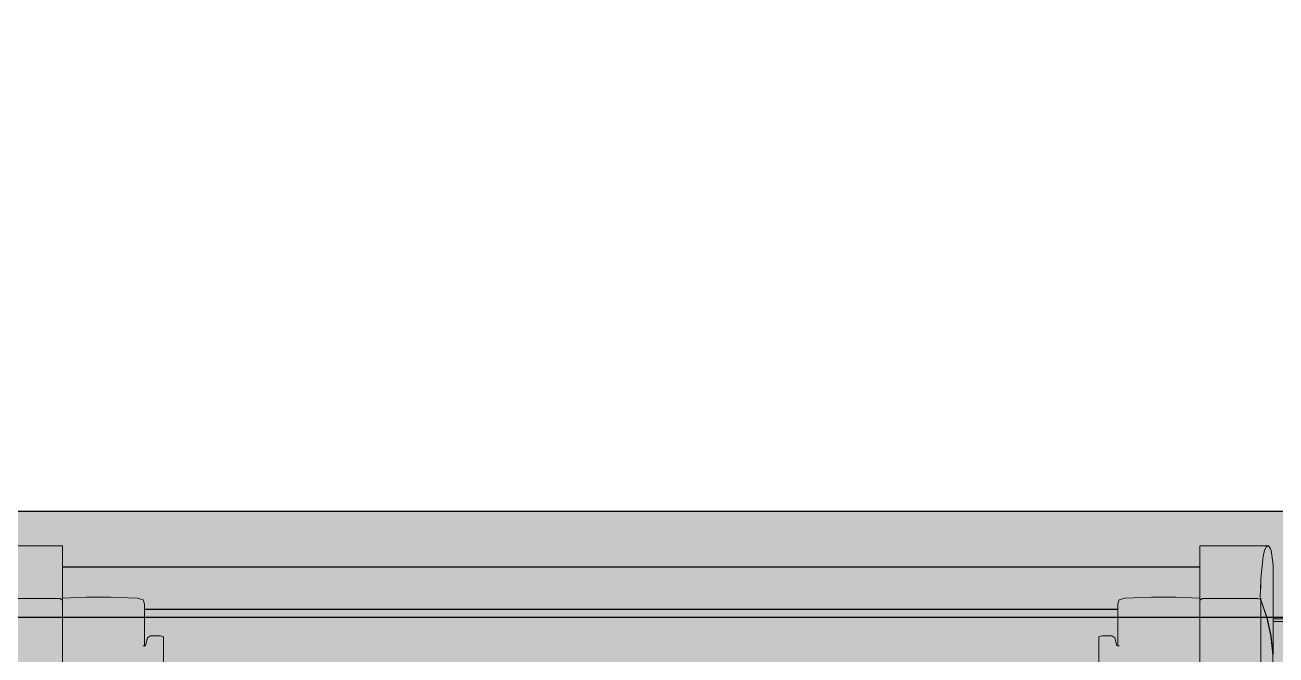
# Model space of a CAD drawing. Header units: metres. Extents: x -208 to 1512, y -277 to 123.
# Drawn here: x 842.352 to 843.182, y -0.025 to 0.392 of the extents above; entities that cross this region are included whole.
import ezdxf

# ---------------------------------------------------------------- set-up
doc = ezdxf.new("R2010")
doc.units = ezdxf.units.M
doc.header["$MEASUREMENT"] = 0
doc.linetypes.add('Wipeout_Contour', pattern=[1, 0, -1])
for name, color, linetype in [('325 Dachfenster', 7, 'Continuous'), ('740_WienGV_T_Gebäude', 7, 'Continuous'), ('840 Baulinien', 7, 'Continuous'), ('918 Lageplan Beschriftung.x', 7, 'Continuous'), ('Neubau_840 Baulinien', 7, 'Continuous')]:
    doc.layers.add(name, color=color, linetype=linetype)
doc.linetypes.add('Grenze Grundstück', pattern='A,0,[1,415_260415_PP_VA_1_10 Lageplan1.Shx,S=0.063492,R=0,X=0,Y=0],-8,0', length=8)

# ---------------------------------------------------------------- blocks, each defined once
blk = doc.blocks.new('VELUX SlopeRoofBundle[27]_5', base_point=(825.25728, 0))
at = {"color": 254, "linetype": 'Wipeout_Contour', "lineweight": 0, "ltscale": 3369.401198}
blk.add_wipeout([(842.37693, 0.04449), (842.33414, 0.04449), (842.3351, 0.04027), (842.37693, 0.04027)], dxfattribs=at).dxf.layer = '325 Dachfenster'
at = {"color": 254, "linetype": 'Wipeout_Contour', "lineweight": 0, "ltscale": 5060.132012}
blk.add_wipeout([(843.17983, -0.02486), (843.17963, -0.025), (843.17963, -0.15614), (843.21228, -0.15614), (843.21228, -0.00295), (843.17983, -0.00295)], dxfattribs=at).dxf.layer = '325 Dachfenster'
at = {"color": 254, "linetype": 'Wipeout_Contour', "lineweight": 0, "ltscale": 3369.540266}
blk.add_wipeout([(842.37693, -0.01262), (842.37693, -0.34634), (842.39283, -0.34583), (842.39283, -0.01211)], dxfattribs=at).dxf.layer = '325 Dachfenster'
at = {"color": 254, "linetype": 'Wipeout_Contour', "lineweight": 0, "ltscale": 3369.772403}
blk.add_wipeout([(842.44203, -0.01243), (842.44203, -0.34611), (842.44393, -0.34661), (842.44393, -0.01292)], dxfattribs=at).dxf.layer = '325 Dachfenster'
at = {"color": 254, "linetype": 'Wipeout_Contour', "lineweight": 0, "ltscale": 3372.261868}
blk.add_wipeout([(843.06433, -0.01292), (843.06433, -0.34661), (843.06623, -0.34611), (843.06623, -0.01243)], dxfattribs=at).dxf.layer = '325 Dachfenster'
at = {"color": 254, "linetype": 'Wipeout_Contour', "lineweight": 0, "ltscale": 3372.494266}
blk.add_wipeout([(843.11543, -0.01211), (843.11543, -0.34583), (843.13133, -0.34634), (843.13133, -0.01262)], dxfattribs=at).dxf.layer = '325 Dachfenster'
at = {"color": 254, "linetype": 'Wipeout_Contour', "lineweight": 0, "ltscale": 5055.335506}
blk.add_wipeout([(842.43043, -0.35262), (842.43123, -0.35283), (842.43123, -0.01915), (842.43053, -0.01896), (842.43053, -0.01893), (842.43043, -0.0189)], dxfattribs=at).dxf.layer = '325 Dachfenster'
at = {"color": 254, "linetype": 'Wipeout_Contour', "lineweight": 0, "ltscale": 5057.716223}
blk.add_wipeout([(843.07703, -0.01915), (843.07703, -0.35283), (843.07783, -0.35262), (843.07783, -0.0189), (843.07773, -0.01893), (843.07773, -0.01896)], dxfattribs=at).dxf.layer = '325 Dachfenster'
at = {"color": 254, "linetype": 'Wipeout_Contour', "lineweight": 0, "ltscale": 4212.200721}
blk.add_wipeout([(842.37693, 0.04719), (842.33143, 0.04719), (842.33243, 0.04689), (842.33273, 0.04683), (842.37693, 0.04683)], dxfattribs=at).dxf.layer = '325 Dachfenster'
at = {"color": 254, "linetype": 'Wipeout_Contour', "lineweight": 0, "ltscale": 3369.727272}
blk.add_wipeout([(842.43123, -0.01915), (842.43123, -0.35283), (842.43203, -0.35255), (842.43203, -0.01886)], dxfattribs=at).dxf.layer = '325 Dachfenster'
at = {"color": 254, "linetype": 'Wipeout_Contour', "lineweight": 0, "ltscale": 3372.307272}
blk.add_wipeout([(843.07623, -0.01886), (843.07623, -0.35255), (843.07703, -0.35283), (843.07703, -0.01915)], dxfattribs=at).dxf.layer = '325 Dachfenster'
at = {"color": 254, "linetype": 'Wipeout_Contour', "lineweight": 0, "ltscale": 3369.389491}
blk.add_wipeout([(842.37693, 0.04683), (842.33273, 0.04683), (842.33414, 0.04449), (842.37693, 0.04449)], dxfattribs=at).dxf.layer = '325 Dachfenster'
at = {"color": 254, "linetype": 'Wipeout_Contour', "lineweight": 0, "ltscale": 3369.718453}
blk.add_wipeout([(842.42843, -0.34746), (842.43043, -0.35262), (842.43043, -0.0189), (842.42843, -0.01374)], dxfattribs=at).dxf.layer = '325 Dachfenster'
at = {"color": 254, "linetype": 'Wipeout_Contour', "lineweight": 0, "ltscale": 3372.316052}
blk.add_wipeout([(843.07783, -0.0189), (843.07783, -0.35262), (843.07983, -0.34746), (843.07983, -0.01374)], dxfattribs=at).dxf.layer = '325 Dachfenster'
at = {"layer": '325 Dachfenster', "linetype": 'Continuous', "lineweight": 0, "flags": 128}
blk.add_lwpolyline([(842.37693, 0.04719), (842.33143, 0.04719), (842.30133, 0.04719)], dxfattribs=at)
at = {"color": 254, "linetype": 'Wipeout_Contour', "lineweight": 0, "ltscale": 3369.672065}
blk.add_wipeout([(842.42663, -0.01268), (842.40903, -0.01211), (842.40903, -0.34583), (842.42663, -0.3464)], dxfattribs=at).dxf.layer = '325 Dachfenster'
at = {"color": 254, "linetype": 'Wipeout_Contour', "lineweight": 0, "ltscale": 3369.731495}
blk.add_wipeout([(842.43333, -0.0137), (842.43203, -0.01886), (842.43203, -0.35255), (842.43333, -0.34739)], dxfattribs=at).dxf.layer = '325 Dachfenster'
at = {"color": 254, "linetype": 'Wipeout_Contour', "lineweight": 0, "ltscale": 3372.303052}
blk.add_wipeout([(843.07493, -0.0137), (843.07493, -0.34739), (843.07623, -0.35255), (843.07623, -0.01886)], dxfattribs=at).dxf.layer = '325 Dachfenster'
at = {"color": 254, "linetype": 'Wipeout_Contour', "lineweight": 0, "ltscale": 3372.362465}
blk.add_wipeout([(843.08163, -0.01268), (843.08163, -0.3464), (843.09923, -0.34583), (843.09923, -0.01211)], dxfattribs=at).dxf.layer = '325 Dachfenster'
at = {"color": 254, "linetype": 'Wipeout_Contour', "lineweight": 0, "ltscale": 3369.604468}
blk.add_wipeout([(842.39283, -0.34583), (842.40903, -0.34583), (842.40903, -0.01211), (842.39283, -0.01211)], dxfattribs=at).dxf.layer = '325 Dachfenster'
at = {"color": 254, "linetype": 'Wipeout_Contour', "lineweight": 0, "ltscale": 3369.710867}
blk.add_wipeout([(842.42843, -0.01374), (842.42663, -0.01268), (842.42663, -0.3464), (842.42843, -0.34746)], dxfattribs=at).dxf.layer = '325 Dachfenster'
at = {"color": 254, "linetype": 'Wipeout_Contour', "lineweight": 0, "ltscale": 3369.738304}
blk.add_wipeout([(842.43333, -0.0137), (842.43333, -0.34739), (842.43543, -0.34611), (842.43543, -0.01243)], dxfattribs=at).dxf.layer = '325 Dachfenster'
at = {"color": 254, "linetype": 'Wipeout_Contour', "lineweight": 0, "ltscale": 3372.296265}
blk.add_wipeout([(843.07283, -0.01243), (843.07283, -0.34611), (843.07493, -0.34739), (843.07493, -0.0137)], dxfattribs=at).dxf.layer = '325 Dachfenster'
at = {"color": 254, "linetype": 'Wipeout_Contour', "lineweight": 0, "ltscale": 3372.323667}
blk.add_wipeout([(843.07983, -0.01374), (843.07983, -0.34746), (843.08163, -0.3464), (843.08163, -0.01268)], dxfattribs=at).dxf.layer = '325 Dachfenster'
at = {"color": 254, "linetype": 'Wipeout_Contour', "lineweight": 0, "ltscale": 3372.430068}
blk.add_wipeout([(843.09923, -0.01211), (843.09923, -0.34583), (843.11543, -0.34583), (843.11543, -0.01211)], dxfattribs=at).dxf.layer = '325 Dachfenster'
at = {"color": 254, "linetype": 'Wipeout_Contour', "lineweight": 0, "ltscale": 3369.540103}
blk.add_wipeout([(842.37693, 0.01269), (842.37693, -0.01262), (842.39283, -0.01211), (842.39283, 0.0132)], dxfattribs=at).dxf.layer = '325 Dachfenster'
at = {"color": 254, "linetype": 'Wipeout_Contour', "lineweight": 0, "ltscale": 3369.755735}
blk.add_wipeout([(842.43543, -0.01243), (842.43543, -0.34611), (842.44203, -0.34611), (842.44203, -0.01243)], dxfattribs=at).dxf.layer = '325 Dachfenster'
at = {"color": 254, "linetype": 'Wipeout_Contour', "lineweight": 0, "ltscale": 3372.278868}
blk.add_wipeout([(843.06623, -0.01243), (843.06623, -0.34611), (843.07283, -0.34611), (843.07283, -0.01243)], dxfattribs=at).dxf.layer = '325 Dachfenster'
at = {"color": 254, "linetype": 'Wipeout_Contour', "lineweight": 0, "ltscale": 3369.604327}
blk.add_wipeout([(842.40903, 0.0132), (842.39283, 0.0132), (842.39283, -0.01211), (842.40903, -0.01211)], dxfattribs=at).dxf.layer = '325 Dachfenster'
at = {"color": 254, "linetype": 'Wipeout_Contour', "lineweight": 0, "ltscale": 5897.488832}
blk.add_wipeout([(842.43043, -0.01883), (842.43046, -0.01891), (842.43053, -0.01893), (842.43053, -0.01896), (842.43123, -0.01915), (842.43143, -0.01908), (842.43143, 0.00882)], dxfattribs=at).dxf.layer = '325 Dachfenster'
at = {"color": 254, "linetype": 'Wipeout_Contour', "lineweight": 0, "ltscale": 5901.071226}
blk.add_wipeout([(843.07683, 0.00882), (843.07683, -0.01908), (843.07703, -0.01915), (843.07773, -0.01896), (843.07773, -0.01893), (843.0778, -0.01891), (843.07783, -0.01883)], dxfattribs=at).dxf.layer = '325 Dachfenster'
at = {"color": 254, "linetype": 'Wipeout_Contour', "lineweight": 0, "ltscale": 11798.558736}
blk.add_wipeout([(842.44393, -0.02134), (842.44393, -0.02591), (842.44633, -0.02509), (842.44943, -0.02516), (842.45223, -0.02629), (842.45273, -0.02714), (842.45273, -0.02827), (843.05553, -0.02827), (843.05553, -0.02714), (843.05603, -0.02629), (843.05883, -0.02516), (843.06193, -0.02509), (843.06433, -0.02591), (843.06433, -0.02134)], dxfattribs=at).dxf.layer = '325 Dachfenster'
at = {"color": 254, "linetype": 'Wipeout_Contour', "lineweight": 0, "ltscale": 3369.38786}
blk.add_wipeout([(842.43043, 0.01158), (842.42843, -0.01374), (842.43043, -0.01883), (842.43143, 0.00882)], dxfattribs=at).dxf.layer = '325 Dachfenster'
at = {"color": 254, "linetype": 'Wipeout_Contour', "lineweight": 0, "ltscale": 3372.643812}
blk.add_wipeout([(843.07683, 0.00882), (843.07783, -0.01883), (843.07983, -0.01374), (843.07784, 0.01149)], dxfattribs=at).dxf.layer = '325 Dachfenster'
at = {"color": 254, "linetype": 'Wipeout_Contour', "lineweight": 0, "ltscale": 2527.784113}
blk.add_wipeout([(842.42663, 0.01264), (842.42663, -0.01268), (842.43043, 0.01158)], dxfattribs=at).dxf.layer = '325 Dachfenster'
at = {"color": 254, "linetype": 'Wipeout_Contour', "lineweight": 0, "ltscale": 2528.739855}
blk.add_wipeout([(843.07683, 0.00882), (843.07784, 0.01149), (843.07783, 0.01158)], dxfattribs=at).dxf.layer = '325 Dachfenster'
at = {"color": 254, "linetype": 'Wipeout_Contour', "lineweight": 0, "ltscale": 2527.312229}
blk.add_wipeout([(842.43043, 0.01158), (842.42663, -0.01268), (842.42843, -0.01374)], dxfattribs=at).dxf.layer = '325 Dachfenster'
at = {"color": 254, "linetype": 'Wipeout_Contour', "lineweight": 0, "ltscale": 2528.741512}
blk.add_wipeout([(843.07783, 0.01158), (843.08163, -0.01268), (843.08163, 0.01264)], dxfattribs=at).dxf.layer = '325 Dachfenster'
at = {"color": 254, "linetype": 'Wipeout_Contour', "lineweight": 0, "ltscale": 3369.6719}
blk.add_wipeout([(842.42663, 0.01264), (842.40903, 0.0132), (842.40903, -0.01211), (842.42663, -0.01268)], dxfattribs=at).dxf.layer = '325 Dachfenster'
at = {"color": 254, "linetype": 'Wipeout_Contour', "lineweight": 0, "ltscale": 2529.213397}
blk.add_wipeout([(843.07783, 0.01158), (843.07983, -0.01374), (843.08163, -0.01268)], dxfattribs=at).dxf.layer = '325 Dachfenster'
at = {"color": 254, "linetype": 'Wipeout_Contour', "lineweight": 0, "ltscale": 3372.3623}
blk.add_wipeout([(843.08163, 0.01264), (843.08163, -0.01268), (843.09923, -0.01211), (843.09923, 0.0132)], dxfattribs=at).dxf.layer = '325 Dachfenster'
at = {"color": 254, "linetype": 'Wipeout_Contour', "lineweight": 0, "ltscale": 3371.017125}
blk.add_wipeout([(843.07683, 0.00525), (842.43143, 0.00525), (842.43143, 0.00518), (843.07683, 0.00518)], dxfattribs=at).dxf.layer = '325 Dachfenster'
at = {"color": 254, "linetype": 'Wipeout_Contour', "lineweight": 0, "ltscale": 3368.74833}
blk.add_wipeout([(842.43043, -0.01883), (842.42843, -0.01374), (842.43043, -0.0189), (842.43046, -0.01891)], dxfattribs=at).dxf.layer = '325 Dachfenster'
at = {"color": 254, "linetype": 'Wipeout_Contour', "lineweight": 0, "ltscale": 3372.429926}
blk.add_wipeout([(843.09923, 0.0132), (843.09923, -0.01211), (843.11543, -0.01211), (843.11543, 0.0132)], dxfattribs=at).dxf.layer = '325 Dachfenster'
at = {"color": 254, "linetype": 'Wipeout_Contour', "lineweight": 0, "ltscale": 3371.017125}
blk.add_wipeout([(843.07683, 0.00518), (842.43143, 0.00518), (842.43143, -0.00677), (843.07683, -0.00677)], dxfattribs=at).dxf.layer = '325 Dachfenster'
at = {"color": 254, "linetype": 'Wipeout_Contour', "lineweight": 0, "ltscale": 3372.494103}
blk.add_wipeout([(843.11543, -0.01211), (843.13133, -0.01262), (843.13133, 0.01269), (843.11543, 0.0132)], dxfattribs=at).dxf.layer = '325 Dachfenster'
at = {"color": 254, "linetype": 'Wipeout_Contour', "lineweight": 0, "ltscale": 13484.067047}
blk.add_wipeout([(842.43143, -0.01908), (842.43203, -0.01886), (842.43333, -0.0137), (842.43543, -0.01243), (842.44203, -0.01243), (842.44393, -0.01292), (842.44393, -0.02134), (843.06433, -0.02134), (843.06433, -0.01292), (843.06623, -0.01243), (843.07283, -0.01243), (843.07493, -0.0137), (843.07623, -0.01886), (843.07683, -0.01908), (843.07683, -0.00677), (842.43143, -0.00677)], dxfattribs=at).dxf.layer = '325 Dachfenster'
at = {"layer": '325 Dachfenster', "linetype": 'Continuous', "lineweight": 0, "flags": 128}
for points in [[(842.43203, -0.01886), (842.43333, -0.0137)], [(842.43333, -0.0137), (842.43543, -0.01243)], [(842.43543, -0.01243), (842.44203, -0.01243), (842.44393, -0.01292)], [(842.44393, -0.01292), (842.44393, -0.34661), (842.44393, -0.53024)], [(843.06433, -0.01292), (843.06623, -0.01243), (843.07283, -0.01243)], [(843.06433, -0.01292), (843.06433, -0.34661), (843.06433, -0.53024)], [(842.43046, -0.01891), (842.43043, -0.01883)], [(842.43053, -0.01893), (842.43053, -0.01896)], [(842.43053, -0.01896), (842.43123, -0.01915)], [(842.43123, -0.01915), (842.43203, -0.01886)]]:
    blk.add_lwpolyline(points, dxfattribs=at)
at = {"color": 254, "linetype": 'Wipeout_Contour', "lineweight": 0, "ltscale": 13484.066884}
blk.add_wipeout([(842.37693, 0.02356), (842.37693, 0.01269), (842.39283, 0.0132), (842.40903, 0.0132), (842.42663, 0.01264), (842.43043, 0.01158), (842.43143, 0.00882), (842.43143, 0.00525), (843.07683, 0.00525), (843.07683, 0.00882), (843.07783, 0.01158), (843.08163, 0.01264), (843.09923, 0.0132), (843.11543, 0.0132), (843.13133, 0.01269), (843.13133, 0.02356)], dxfattribs=at).dxf.layer = '325 Dachfenster'
at = {"color": 254, "linetype": 'Wipeout_Contour', "lineweight": 0, "ltscale": 3373.28594}
blk.add_wipeout([(843.07783, -0.01883), (843.0778, -0.01891), (843.07783, -0.0189), (843.07983, -0.01374)], dxfattribs=at).dxf.layer = '325 Dachfenster'
at = {"layer": '325 Dachfenster', "linetype": 'Continuous', "lineweight": 0, "flags": 128}
for points in [[(842.43143, 0.00882), (842.43043, 0.01158)], [(842.43143, -0.01908), (842.43143, 0.00882)], [(843.07683, 0.00882), (843.07783, 0.01158)], [(843.07683, -0.01908), (843.07683, 0.00882)], [(842.43143, 0.00525), (843.07683, 0.00525)], [(843.07283, -0.01243), (843.07493, -0.0137)], [(843.07493, -0.0137), (843.07623, -0.01886)], [(843.07623, -0.01886), (843.07703, -0.01915)], [(843.07703, -0.01915), (843.07773, -0.01896)], [(843.07773, -0.01896), (843.07773, -0.01893)], [(843.0778, -0.01891), (843.07783, -0.01883)]]:
    blk.add_lwpolyline(points, dxfattribs=at)
at = {"color": 254, "linetype": 'Wipeout_Contour', "lineweight": 0, "ltscale": 3371.017126}
blk.add_wipeout([(842.37693, 0.02462), (842.37693, 0.02356), (843.13133, 0.02356), (843.13133, 0.02462)], dxfattribs=at).dxf.layer = '325 Dachfenster'
at = {"color": 254, "linetype": 'Wipeout_Contour', "lineweight": 0, "ltscale": 4211.344358}
blk.add_wipeout([(842.33685, 0.01262), (842.3368, 0.01247), (842.37523, 0.01247), (842.37693, 0.01121), (842.37693, 0.01262)], dxfattribs=at).dxf.layer = '325 Dachfenster'
at = {"color": 254, "linetype": 'Wipeout_Contour', "lineweight": 0, "ltscale": 11801.24326}
blk.add_wipeout([(843.17141, 0.01262), (843.13133, 0.01262), (843.13133, 0.01121), (843.13303, 0.01247), (843.16983, 0.01247), (843.17163, 0.01151), (843.17563, -0.00044), (843.17833, -0.01261), (843.17963, -0.02486), (843.17963, -0.025), (843.17983, -0.02486), (843.17853, -0.01261), (843.17583, -0.00044), (843.17183, 0.01151)], dxfattribs=at).dxf.layer = '325 Dachfenster'
at = {"color": 254, "linetype": 'Wipeout_Contour', "lineweight": 0, "ltscale": 4215.986742}
blk.add_wipeout([(843.17853, -0.01261), (843.17983, -0.02486), (843.17983, 0.03456), (843.17907, 0.04105), (843.17853, 0.04422)], dxfattribs=at).dxf.layer = '325 Dachfenster'
at = {"color": 254, "linetype": 'Wipeout_Contour', "lineweight": 0, "ltscale": 3371.017127}
blk.add_wipeout([(843.13133, 0.03311), (842.37693, 0.03311), (842.37693, 0.02858), (843.13133, 0.02858)], dxfattribs=at).dxf.layer = '325 Dachfenster'
at = {"color": 254, "linetype": 'Wipeout_Contour', "lineweight": 0, "ltscale": 3372.520204}
blk.add_wipeout([(843.17141, 0.01262), (843.17183, 0.01151), (843.17183, 0.02455), (843.17133, 0.01304)], dxfattribs=at).dxf.layer = '325 Dachfenster'
at = {"color": 254, "linetype": 'Wipeout_Contour', "lineweight": 0, "ltscale": 3369.434826}
blk.add_wipeout([(842.37693, 0.01304), (842.34133, 0.01304), (842.34141, 0.01262), (842.37693, 0.01262)], dxfattribs=at).dxf.layer = '325 Dachfenster'
at = {"color": 254, "linetype": 'Wipeout_Contour', "lineweight": 0, "ltscale": 5058.840266}
blk.add_wipeout([(843.17583, 0.04689), (843.17583, -0.00044), (843.17853, -0.01261), (843.17853, 0.04422), (843.17814, 0.04534), (843.17683, 0.04719)], dxfattribs=at).dxf.layer = '325 Dachfenster'
at = {"color": 254, "linetype": 'Wipeout_Contour', "lineweight": 0, "ltscale": 3371.017127}
blk.add_wipeout([(842.37693, 0.03339), (842.37693, 0.03311), (843.13133, 0.03311), (843.13133, 0.03339)], dxfattribs=at).dxf.layer = '325 Dachfenster'
at = {"color": 254, "linetype": 'Wipeout_Contour', "lineweight": 0, "ltscale": 3371.017126}
blk.add_wipeout([(842.37693, 0.02689), (842.37693, 0.02462), (843.13133, 0.02462), (843.13133, 0.02689)], dxfattribs=at).dxf.layer = '325 Dachfenster'
at = {"color": 254, "linetype": 'Wipeout_Contour', "lineweight": 0, "ltscale": 3372.608102}
blk.add_wipeout([(843.13133, 0.01304), (843.13133, 0.01262), (843.17141, 0.01262), (843.17133, 0.01304)], dxfattribs=at).dxf.layer = '325 Dachfenster'
at = {"color": 254, "linetype": 'Wipeout_Contour', "lineweight": 0, "ltscale": 6745.526674}
blk.add_wipeout([(843.17183, 0.02455), (843.17183, 0.01151), (843.17583, -0.00044), (843.17583, 0.04689), (843.17554, 0.04683), (843.17413, 0.04449), (843.17317, 0.04027), (843.17196, 0.02775)], dxfattribs=at).dxf.layer = '325 Dachfenster'
at = {"color": 254, "linetype": 'Wipeout_Contour', "lineweight": 0, "ltscale": 3371.017127}
blk.add_wipeout([(842.37693, 0.02858), (842.37693, 0.02689), (843.13133, 0.02689), (843.13133, 0.02858)], dxfattribs=at).dxf.layer = '325 Dachfenster'
at = {"color": 254, "linetype": 'Wipeout_Contour', "lineweight": 0, "ltscale": 3372.633059}
blk.add_wipeout([(843.17413, 0.04449), (843.13133, 0.04449), (843.13133, 0.04027), (843.17317, 0.04027)], dxfattribs=at).dxf.layer = '325 Dachfenster'
at = {"color": 254, "linetype": 'Wipeout_Contour', "lineweight": 0, "ltscale": 5897.660501}
blk.add_wipeout([(842.34188, 0.02579), (842.33638, 0.02579), (842.33643, 0.02455), (842.33694, 0.01304), (842.37693, 0.01304), (842.37693, 0.02775), (842.34196, 0.02775)], dxfattribs=at).dxf.layer = '325 Dachfenster'
at = {"color": 254, "linetype": 'Wipeout_Contour', "lineweight": 0, "ltscale": 4215.296978}
blk.add_wipeout([(843.13133, 0.02775), (843.13133, 0.01304), (843.17133, 0.01304), (843.17183, 0.02455), (843.17196, 0.02775)], dxfattribs=at).dxf.layer = '325 Dachfenster'
at = {"color": 254, "linetype": 'Wipeout_Contour', "lineweight": 0, "ltscale": 4216.311313}
blk.add_wipeout([(843.17563, -0.00044), (843.17563, -0.57203), (843.17583, -0.57263), (843.17833, -0.5839), (843.17833, -0.01261)], dxfattribs=at).dxf.layer = '325 Dachfenster'
at = {"layer": '325 Dachfenster', "linetype": 'Continuous', "lineweight": 0, "flags": 128}
blk.add_lwpolyline([(843.17983, -0.00295), (843.21228, -0.00295)], dxfattribs=at)
at = {"color": 254, "linetype": 'Wipeout_Contour', "lineweight": 0, "ltscale": 4215.341904}
blk.add_wipeout([(843.13133, 0.04719), (843.13133, 0.04683), (843.17554, 0.04683), (843.17583, 0.04689), (843.17683, 0.04719)], dxfattribs=at).dxf.layer = '325 Dachfenster'
at = {"color": 254, "linetype": 'Wipeout_Contour', "lineweight": 0, "ltscale": 3369.396949}
blk.add_wipeout([(842.37693, 0.04027), (842.3351, 0.04027), (842.33631, 0.02775), (842.37693, 0.02775)], dxfattribs=at).dxf.layer = '325 Dachfenster'
at = {"color": 254, "linetype": 'Wipeout_Contour', "lineweight": 0, "ltscale": 3372.637305}
blk.add_wipeout([(843.17317, 0.04027), (843.13133, 0.04027), (843.13133, 0.02775), (843.17196, 0.02775)], dxfattribs=at).dxf.layer = '325 Dachfenster'
at = {"color": 254, "linetype": 'Wipeout_Contour', "lineweight": 0, "ltscale": 11797.597121}
blk.add_wipeout([(842.33843, -0.46671), (842.33843, -0.47953), (842.33983, -0.47953), (842.33983, -0.5138), (842.33843, -0.5138), (842.33843, -0.55448), (842.33983, -0.55448), (842.33983, -0.55942), (842.37523, -0.55942), (842.37523, 0.01247), (842.33843, 0.01247), (842.33843, -0.33166), (842.33983, -0.33166), (842.33983, -0.46671)], dxfattribs=at).dxf.layer = '325 Dachfenster'
at = {"color": 254, "linetype": 'Wipeout_Contour', "lineweight": 0, "ltscale": 3372.529695}
blk.add_wipeout([(843.13133, 0.01121), (843.13133, -0.55942), (843.13303, -0.55942), (843.13303, 0.01247)], dxfattribs=at).dxf.layer = '325 Dachfenster'
at = {"color": 254, "linetype": 'Wipeout_Contour', "lineweight": 0, "ltscale": 4216.242273}
blk.add_wipeout([(843.17833, -0.01261), (843.17833, -0.5839), (843.17853, -0.5848), (843.17963, -0.59516), (843.17963, -0.02486)], dxfattribs=at).dxf.layer = '325 Dachfenster'
at = {"layer": '325 Dachfenster', "linetype": 'Continuous', "lineweight": 0, "flags": 128}
for points in [[(842.37693, 0.03339), (843.13133, 0.03339)], [(843.17983, -0.02486), (843.17983, 0.03456)]]:
    blk.add_lwpolyline(points, dxfattribs=at)
at = {"color": 254, "linetype": 'Wipeout_Contour', "lineweight": 0, "ltscale": 3372.644769}
blk.add_wipeout([(843.13133, 0.04683), (843.13133, 0.04449), (843.17413, 0.04449), (843.17554, 0.04683)], dxfattribs=at).dxf.layer = '325 Dachfenster'
at = {"color": 254, "linetype": 'Wipeout_Contour', "lineweight": 0, "ltscale": 3369.505306}
blk.add_wipeout([(842.37523, 0.01247), (842.37523, -0.55942), (842.37693, -0.55942), (842.37693, 0.01121)], dxfattribs=at).dxf.layer = '325 Dachfenster'
at = {"color": 254, "linetype": 'Wipeout_Contour', "lineweight": 0, "ltscale": 4216.317958}
blk.add_wipeout([(843.17163, -0.56016), (843.17183, -0.56068), (843.17563, -0.57203), (843.17563, -0.00044), (843.17163, 0.01151)], dxfattribs=at).dxf.layer = '325 Dachfenster'
at = {"layer": '325 Dachfenster', "linetype": 'Continuous', "lineweight": 0, "flags": 128}
for points in [[(842.37693, 0.01304), (842.37693, 0.02775), (842.37693, 0.04027), (842.37693, 0.04449), (842.37693, 0.04683), (842.37693, 0.04719)], [(843.17683, 0.04719), (843.13133, 0.04719)], [(842.37523, 0.01247), (842.33843, 0.01247), (842.30303, 0.01247)], [(842.37523, 0.01247), (842.37693, 0.01121)], [(842.43043, 0.01158), (842.42663, 0.01264), (842.40903, 0.0132), (842.39283, 0.0132), (842.37693, 0.01269)], [(842.37693, 0.01262), (842.37693, 0.01304)], [(842.37693, 0.01121), (842.37693, 0.01262)], [(842.37693, 0.01121), (842.37693, -0.55942)], [(843.17963, -0.02486), (843.17963, -0.59516)], [(843.17963, -0.025), (843.17983, -0.02486)]]:
    blk.add_lwpolyline(points, dxfattribs=at)
at = {"color": 254, "linetype": 'Wipeout_Contour', "lineweight": 0, "ltscale": 3372.606696}
blk.add_wipeout([(843.13303, 0.01247), (843.13303, -0.55942), (843.16983, -0.55942), (843.16983, 0.01247)], dxfattribs=at).dxf.layer = '325 Dachfenster'
at = {"layer": '325 Dachfenster', "linetype": 'Continuous', "lineweight": 0, "flags": 128}
for points in [[(843.13133, 0.01304), (843.13133, 0.02775), (843.13133, 0.04027), (843.13133, 0.04449), (843.13133, 0.04683), (843.13133, 0.04719)], [(843.07783, 0.01158), (843.08163, 0.01264), (843.09923, 0.0132), (843.11543, 0.0132), (843.13133, 0.01269)], [(843.13133, 0.01262), (843.13133, 0.01304)], [(843.13133, 0.01121), (843.13133, 0.01262)], [(843.13303, 0.01247), (843.13133, 0.01121)], [(843.13133, 0.01121), (843.13133, -0.55942)]]:
    blk.add_lwpolyline(points, dxfattribs=at)
at = {"color": 254, "linetype": 'Wipeout_Contour', "lineweight": 0, "ltscale": 5058.352729}
blk.add_wipeout([(843.16983, 0.01247), (843.16983, -0.55942), (843.1713, -0.55942), (843.17138, -0.5595), (843.17163, -0.56016), (843.17163, 0.01151)], dxfattribs=at).dxf.layer = '325 Dachfenster'
at = {"layer": '325 Dachfenster', "linetype": 'Continuous', "lineweight": 0, "flags": 128}
for points in [[(843.17133, 0.01304), (843.17183, 0.02455), (843.17196, 0.02775), (843.17317, 0.04027), (843.17413, 0.04449), (843.17554, 0.04683), (843.17583, 0.04689), (843.17683, 0.04719), (843.17814, 0.04534), (843.17853, 0.04422), (843.17907, 0.04105), (843.17983, 0.03456)], [(843.16983, 0.01247), (843.13303, 0.01247)], [(843.17163, 0.01151), (843.16983, 0.01247)], [(843.17133, 0.01304), (843.17141, 0.01262)], [(843.17983, -0.02486), (843.17853, -0.01261), (843.17583, -0.00044), (843.17183, 0.01151), (843.17141, 0.01262)], [(843.17163, 0.01151), (843.17163, -0.56016)], [(843.17963, -0.02486), (843.17833, -0.01261), (843.17563, -0.00044), (843.17163, 0.01151)]]:
    blk.add_lwpolyline(points, dxfattribs=at)
blk = doc.blocks.new('Dachfläche_52_5', base_point=(843.21913, -0.15614))
at = {"layer": '325 Dachfenster', "linetype": 'Continuous', "lineweight": 0}
blk.add_blockref('VELUX SlopeRoofBundle[27]_5', (825.25728, 0), dxfattribs=at)

msp = doc.modelspace()

# ---------------------------------------------------------------- linework, layer by layer
at = {"layer": '740_WienGV_T_Gebäude', "color": 7, "linetype": 'Continuous', "lineweight": 18}
msp.add_line((843.56925, -0.00557), (841.24904, 0.00395), dxfattribs=at)
at = {"layer": '840 Baulinien', "color": 76, "linetype": 'Grenze Grundstück', "lineweight": 13, "true_color": 0x3f7f02}
msp.add_lwpolyline([(825.25732, -0.00023), (844.2423, -0.00125), (844.21532, -11.44515), (844.16076, -19.57034), (844.10591, -31.32808), (825.32375, -34.02693), (825.31367, -12.20308)], close=True, dxfattribs=at)

# ---------------------------------------------------------------- next in the draw order: block references
at = {"layer": '325 Dachfenster', "color": 7, "linetype": 'Continuous', "lineweight": 13, "true_color": 0xf4f4f4}
msp.add_blockref('Dachfläche_52_5', (843.21913, -0.15614), dxfattribs=at)

# ---------------------------------------------------------------- next in the draw order: hatches: boundary and pattern name
at = {"layer": '918 Lageplan Beschriftung.x', "linetype": 'Continuous', "lineweight": 0, "true_color": 0x3f0000}
msp.add_hatch(color=18, dxfattribs=at).paths.add_polyline_path([(825.31254, -15.07), (830.63228, -15.07), (830.63228, -15.97), (838.86228, -15.97), (838.86228, -15.07), (844.19207, -15.07), (844.24254, 0.07), (838.34728, 0.07), (838.34728, 0.8), (831.14728, 0.8), (831.14728, 0.07), (825.25702, 0.07)])

# ---------------------------------------------------------------- next in the draw order: linework, layer by layer
at = {"layer": '918 Lageplan Beschriftung.x', "color": 1, "linetype": 'Continuous', "lineweight": 25, "true_color": 0xfb0106, "flags": 128}
msp.add_lwpolyline([(825.31254, -15.07), (830.63228, -15.07), (830.63228, -15.97), (838.86228, -15.97), (838.86228, -15.07), (844.19207, -15.07), (844.24254, 0.07), (838.34728, 0.07), (838.34728, 0.8), (831.14728, 0.8), (831.14728, 0.07), (825.25702, 0.07)], close=True, dxfattribs=at)
at = {"layer": 'Neubau_840 Baulinien', "color": 1, "linetype": 'Continuous', "lineweight": 25, "true_color": 0xfb0106}
msp.add_lwpolyline([(813.72041, 0.0654), (825.25728, 0), (844.24231, 0), (863.23336, -0.01591)], dxfattribs=at)

doc.saveas('drawing.dxf')
